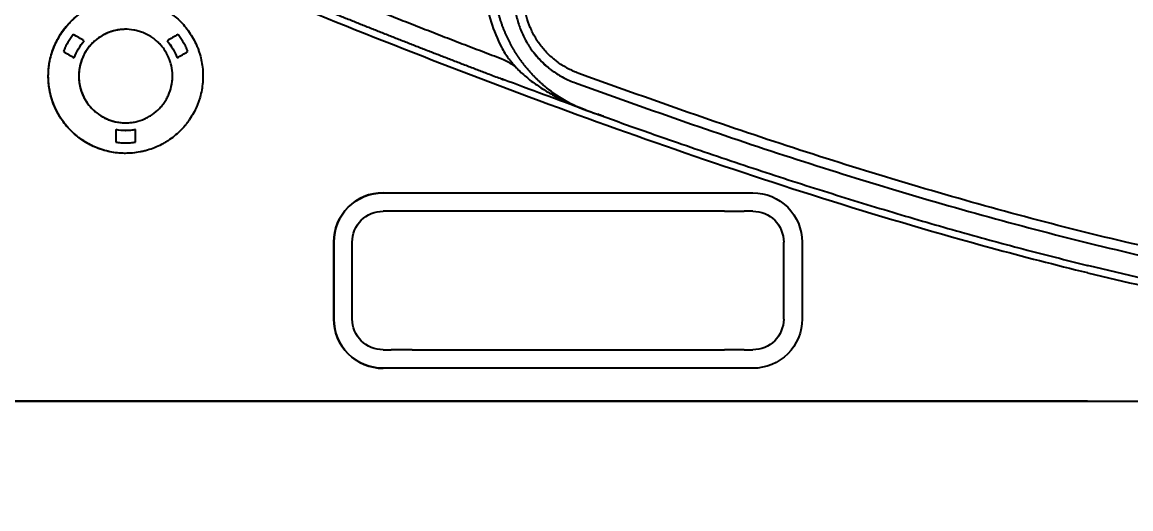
# Model space of a CAD drawing. Extents: x 796 to 6898, y -63 to 2465.
# Drawn here: x 4404.9 to 4584.8, y 647.1 to 726.2 of the extents above; entities that cross this region are included whole.
import ezdxf

# ---------------------------------------------------------------- set-up
doc = ezdxf.new("R2010")
doc.units = 0
doc.header["$LTSCALE"] = 20
doc.header["$MEASUREMENT"] = 0
doc.linetypes.add('CENTER', pattern=[2, 1.25, -0.25, 0.25, -0.25])
doc.layers.get('0').update_dxf_attribs({"linetype": 'CONTINUOUS'})
doc.layers.get('DEFPOINTS').update_dxf_attribs({"linetype": 'CONTINUOUS'})
doc.layers.add('1', color=7, linetype='CONTINUOUS')
doc.styles.get("Standard").update_dxf_attribs({"font": 'NanumGothic.ttf'})
doc.dimstyles.get("Standard").update_dxf_attribs({"dimtxt": 2.7, "dimasz": 2.5, "dimexe": 1.5, "dimexo": 1.5, "dimgap": 1.5, "dimtad": 1, "dimdec": 0, "dimlfac": 10, "dimzin": 0, "dimdsep": 46, "dimtxsty": 'Standard', "dimcen": 0, "dimclrt": 2, "dimadec": 0, "dimazin": 0, "dimtfac": 1, "dimtdec": 0, "dimtmove": 0, "dimatfit": 3, "dimfxl": 0, "dimtolj": 1, "dimtzin": 0, "dimarcsym": 0})

# ---------------------------------------------------------------- blocks, each defined once
blk = doc.blocks.new('*D21')
at = {"color": 3, "lineweight": -2}
for p, q in [((4282.99, 663.1), (4282.99, 170.44)), ((4567.99, 217.31), (4567.99, 170.44)), ((4312.99, 175.44), (4537.99, 175.44))]:
    blk.add_line(p, q, dxfattribs=at)
at = {"color": 3}
for points in [[(4312.99, 180.44), (4312.99, 170.44), (4282.99, 175.44)], [(4537.99, 180.44), (4537.99, 170.44), (4567.99, 175.44)]]:
    blk.add_solid(points, dxfattribs=at)
at = {"layer": 'DEFPOINTS', "color": 0}
for p in [(4282.99, 664.6), (4567.99, 218.81), (4567.99, 175.44)]:
    blk.add_point(p, dxfattribs=at)
at = {"color": 2, "insert": (4425.49, 201.78), "char_height": 30, "attachment_point": 5}
blk.add_mtext('\\A1;285', dxfattribs=at)
blk = doc.blocks.new('*D18')
at = {"color": 3, "lineweight": -2}
for p, q in [((5007.27, 671.13), (5007.27, 20.68)), ((4262.99, 283.1), (4262.99, 20.68)), ((4292.99, 25.68), (4977.27, 25.68))]:
    blk.add_line(p, q, dxfattribs=at)
at = {"color": 3}
for points in [[(4292.99, 30.68), (4292.99, 20.68), (4262.99, 25.68)], [(4977.27, 30.68), (4977.27, 20.68), (5007.27, 25.68)]]:
    blk.add_solid(points, dxfattribs=at)
at = {"layer": 'DEFPOINTS', "color": 0}
for p in [(5007.27, 672.63), (4262.99, 284.6), (5007.27, 25.68)]:
    blk.add_point(p, dxfattribs=at)
at = {"color": 2, "insert": (4635.13, 51.84), "char_height": 30, "attachment_point": 5}
blk.add_mtext('\\A1;745', dxfattribs=at)
blk = doc.blocks.new('*D27')
at = {"color": 3, "lineweight": -2}
for p, q in [((4440.59, 1273.12), (4050.63, 1273.12)), ((4055.63, 314.6), (4055.63, 1243.12)), ((4261.49, 284.6), (4050.63, 284.6))]:
    blk.add_line(p, q, dxfattribs=at)
at = {"color": 3}
for points in [[(4050.63, 1243.12), (4060.63, 1243.12), (4055.63, 1273.12)], [(4050.63, 314.6), (4060.63, 314.6), (4055.63, 284.6)]]:
    blk.add_solid(points, dxfattribs=at)
at = {"layer": 'DEFPOINTS', "color": 0}
for p in [(4055.63, 1273.12), (4442.09, 1273.12), (4262.99, 284.6)]:
    blk.add_point(p, dxfattribs=at)
at = {"color": 2, "insert": (4029.3, 778.86), "char_height": 30, "attachment_point": 5, "rotation": 90}
blk.add_mtext('\\A1;990', dxfattribs=at)

msp = doc.modelspace()

# ---------------------------------------------------------------- linework, layer by layer
at = {"color": 1, "linetype": 'CENTER', "ltscale": 5}
msp.add_arc((4527.36, 793.29), 484.39, 350.1271, 97.2465, dxfattribs=at)
at = {"layer": '1', "color": 0, "linetype": 'Continuous'}
for p, q in [((4428.44, 723.14), (4428.44, 723.14)), ((4411.61, 721.38), (4411.61, 721.38)), ((4421.7, 708.55), (4421.71, 708.55)), ((4420.11, 706.67), (4420.1, 706.67)), ((4468.17, 695.44), (4464.77, 695.44)), ((4518.88, 695.44), (4522.06, 695.44)), ((4455.47, 690.44), (4455.47, 690.44)), ((4458.47, 690.44), (4458.47, 690.44)), ((4577.79, 686.64), (4577.83, 686.64)), ((4455.47, 677.94), (4455.47, 677.94)), ((4458.47, 677.94), (4458.47, 677.94)), ((4468.17, 672.94), (4464.77, 672.94)), ((4522.06, 672.94), (4518.87, 672.94))]:
    msp.add_line(p, q, dxfattribs=at)
for points, degree, knots in [([(4482.75, 720.15), (4466.95, 726.14), (4444.91, 734.96), (4416.51, 746.87), (4386.19, 760.53), (4358.59, 773.33), (4346.55, 779.39), (4339.5, 783.06), (4336.43, 784.69), (4331.75, 787.23), (4320.81, 793.39), (4307.53, 801.8), (4301.2, 806.63), (4298.29, 808.9), (4297.5, 809.55), (4297.53, 809.54)], 5, [0, 0, 0, 0, 0, 0, 0.250341, 0.358856, 0.460934, 0.478679, 0.481634, 0.492462, 0.516068, 0.531789, 0.594361, 0.780792, 1, 1, 1, 1, 1, 1]), ([(4994.21, 706.73), (4984.96, 708.26), (4963.86, 711.78), (4932.04, 717.18), (4899.84, 722.73), (4870.93, 727.79), (4846.74, 732.08), (4826.82, 735.65), (4810.72, 738.56), (4796.5, 741.15), (4783.7, 743.5), (4769.7, 746.08), (4752.82, 749.22), (4731.83, 753.16), (4707.72, 757.74), (4680.57, 762.97), (4650.69, 768.82), (4618.21, 775.29), (4589.28, 781.15), (4571.15, 784.9), (4564.67, 786.26)], 3, [0, 0, 0, 0, 0.064365, 0.146882, 0.22161, 0.288747, 0.34847, 0.3903, 0.427722, 0.4608, 0.489587, 0.517048, 0.55855, 0.607498, 0.663737, 0.727085, 0.797335, 0.872828, 0.954516, 1, 1, 1, 1]), ([(4411.1, 744.98), (4427.4, 737.89), (4443.93, 730.94), (4477.22, 717.68), (4493.97, 711.37), (4527.78, 699.64), (4544.88, 694.22), (4567.35, 688.09), (4572.56, 686.74), (4577.79, 685.47)], 3, [0, 0, 0, 0, 0.302886, 0.302886, 0.605773, 0.605773, 0.908659, 0.908659, 1, 1, 1, 1]), ([(4411.69, 746.03), (4425.89, 739.82), (4440.15, 733.77), (4454.27, 727.97), (4468.46, 722.33), (4482.9, 716.88), (4482.92, 716.87), (4482.94, 716.86), (4482.96, 716.85), (4482.98, 716.85), (4483.01, 716.84)], 5, [0, 0, 0, 0, 0, 0, 0.999999, 0.999999, 0.999999, 0.999999, 0.999999, 1, 1, 1, 1, 1, 1]), ([(4481.57, 730.66), (4481.58, 730.59), (4481.59, 730.43), (4481.63, 730.2), (4481.66, 729.97), (4481.7, 729.74), (4481.74, 729.51), (4481.78, 729.28), (4481.82, 729.05), (4481.87, 728.82), (4481.91, 728.6), (4481.97, 728.37), (4482.02, 728.14), (4482.07, 727.91), (4482.13, 727.68), (4482.19, 727.45), (4482.26, 727.23), (4482.32, 727), (4482.39, 726.77), (4482.46, 726.54), (4482.53, 726.32), (4482.61, 726.09), (4482.68, 725.87), (4482.76, 725.64), (4482.84, 725.42), (4482.93, 725.2), (4483.02, 724.97), (4483.11, 724.75), (4483.2, 724.53), (4483.29, 724.31), (4483.39, 724.09), (4483.49, 723.87), (4483.59, 723.65), (4483.69, 723.43), (4483.8, 723.22), (4483.91, 723), (4483.98, 722.86), (4484.02, 722.78)], 3, [0, 0, 0, 0, 0.027925, 0.055887, 0.083888, 0.111926, 0.140003, 0.168117, 0.196269, 0.224459, 0.252687, 0.280954, 0.309258, 0.3376, 0.36598, 0.394398, 0.422855, 0.451349, 0.479881, 0.508452, 0.537061, 0.565708, 0.594393, 0.623116, 0.651878, 0.680677, 0.709515, 0.738391, 0.767306, 0.796258, 0.825249, 0.854279, 0.883346, 0.912452, 0.941596, 0.970779, 1, 1, 1, 1]), ([(4421.7, 704.85), (4421.57, 704.85), (4421.44, 704.85), (4421.11, 704.86), (4420.9, 704.88), (4419.88, 704.96), (4419.08, 705.1), (4418.09, 705.38), (4417.89, 705.44), (4417.5, 705.57), (4417.31, 705.64), (4416.73, 705.87), (4416.36, 706.04), (4415.27, 706.6), (4414.58, 707.04), (4413.77, 707.67), (4413.61, 707.81), (4413.3, 708.08), (4413.15, 708.21), (4412.71, 708.64), (4412.15, 709.23), (4411.65, 709.88), (4411.3, 710.38), (4411.18, 710.55), (4410.97, 710.9), (4410.86, 711.08), (4410.36, 711.98), (4410.03, 712.73), (4409.65, 713.89), (4409.54, 714.29), (4409.41, 714.9), (4409.37, 715.1), (4409.3, 715.51), (4409.27, 715.71), (4409.15, 716.73), (4409.13, 717.55), (4409.21, 718.57), (4409.23, 718.78), (4409.28, 719.19), (4409.31, 719.39), (4409.42, 720), (4409.51, 720.4), (4409.85, 721.59), (4410.14, 722.35), (4410.61, 723.27), (4410.71, 723.46), (4410.92, 723.81), (4411.02, 723.99), (4411.35, 724.51), (4411.83, 725.18), (4412.37, 725.8), (4412.94, 726.39), (4413.24, 726.68), (4414.18, 727.48), (4414.85, 727.95), (4415.75, 728.45), (4415.93, 728.54), (4416.3, 728.73), (4416.48, 728.82), (4417.05, 729.06), (4417.44, 729.21), (4418.61, 729.59), (4419.4, 729.77), (4420.43, 729.89), (4420.63, 729.91), (4421.05, 729.94), (4421.25, 729.94), (4421.54, 729.95), (4421.61, 729.95), (4421.69, 729.95)], 3, [0, 0, 0, 0, 0.009594, 0.009594, 0.02522, 0.02522, 0.087721, 0.087721, 0.103347, 0.103347, 0.118972, 0.118972, 0.150223, 0.150223, 0.212725, 0.212725, 0.228351, 0.228351, 0.243976, 0.243976, 0.275227, 0.306478, 0.306478, 0.322104, 0.322104, 0.337729, 0.337729, 0.400231, 0.400231, 0.431482, 0.431482, 0.447108, 0.447108, 0.462733, 0.462733, 0.525235, 0.525235, 0.540861, 0.540861, 0.556486, 0.556486, 0.587737, 0.587737, 0.650239, 0.650239, 0.665865, 0.665865, 0.68149, 0.68149, 0.712741, 0.743992, 0.743992, 0.775243, 0.775243, 0.837745, 0.837745, 0.85337, 0.85337, 0.868996, 0.868996, 0.900247, 0.900247, 0.962749, 0.962749, 0.978374, 0.978374, 0.994, 0.994, 1, 1, 1, 1]), ([(4420.36, 704.92), (4421.18, 704.83), (4422, 704.83), (4423.22, 704.94), (4423.63, 704.99), (4424.24, 705.11), (4424.44, 705.15), (4424.84, 705.25), (4425.04, 705.3), (4426.03, 705.59), (4426.79, 705.9), (4427.7, 706.37), (4427.88, 706.47), (4428.23, 706.68), (4428.41, 706.79), (4428.93, 707.13), (4429.26, 707.38), (4430.22, 708.15), (4430.8, 708.72), (4431.47, 709.52), (4431.6, 709.68), (4431.85, 710.01), (4431.97, 710.18), (4432.31, 710.69), (4432.74, 711.39), (4433.1, 712.12), (4433.34, 712.69), (4433.41, 712.88), (4433.55, 713.27), (4433.62, 713.47), (4433.93, 714.45), (4434.09, 715.26), (4434.22, 716.48), (4434.25, 716.89), (4434.25, 717.51), (4434.25, 717.72), (4434.23, 718.13), (4434.22, 718.34), (4434.13, 719.36), (4433.97, 720.16), (4433.68, 721.15), (4433.62, 721.34), (4433.48, 721.73), (4433.41, 721.93), (4433.18, 722.5), (4433, 722.87), (4432.43, 723.96), (4431.99, 724.64), (4430.94, 725.93), (4430.37, 726.52), (4429.43, 727.3), (4429.1, 727.55), (4428.59, 727.89), (4428.42, 728.01), (4428.06, 728.22), (4427.88, 728.33), (4426.98, 728.82), (4426.23, 729.14), (4425.25, 729.44), (4425.05, 729.5), (4424.66, 729.6), (4424.45, 729.65), (4423.85, 729.77), (4423.44, 729.84), (4422.22, 729.97), (4421.4, 729.97), (4420.38, 729.88), (4420.17, 729.86), (4419.76, 729.8), (4419.56, 729.77), (4418.95, 729.65), (4418.16, 729.46), (4417.38, 729.19), (4416.81, 728.96), (4416.62, 728.88), (4416.25, 728.71), (4416.06, 728.61), (4415.15, 728.14), (4414.46, 727.69), (4413.51, 726.91), (4413.2, 726.64), (4412.76, 726.21), (4412.61, 726.06), (4412.33, 725.75), (4412.2, 725.6), (4411.54, 724.81), (4411.08, 724.13), (4410.59, 723.23), (4410.49, 723.05), (4410.31, 722.67), (4410.23, 722.48), (4409.99, 721.91), (4409.84, 721.53), (4409.48, 720.35), (4409.31, 719.55), (4409.2, 718.52), (4409.19, 718.31), (4409.16, 717.9), (4409.16, 717.7), (4409.15, 717.08), (4409.17, 716.67), (4409.24, 715.86), (4409.3, 715.45), (4409.45, 714.65), (4409.55, 714.24), (4409.9, 713.06), (4410.21, 712.3), (4410.68, 711.4), (4410.78, 711.22), (4410.99, 710.86), (4411.1, 710.69), (4411.44, 710.17), (4411.68, 709.84), (4412.45, 708.88), (4413.02, 708.3), (4413.81, 707.64), (4413.97, 707.51), (4414.3, 707.26), (4414.47, 707.14), (4414.98, 706.8), (4415.67, 706.37), (4416.41, 706.02), (4416.97, 705.78), (4417.16, 705.7), (4417.55, 705.56), (4417.75, 705.49), (4418.73, 705.18), (4419.54, 705.01), (4420.36, 704.92)], 3, [0, 0, 0, 0, 0.03125, 0.03125, 0.046875, 0.046875, 0.054688, 0.054688, 0.0625, 0.0625, 0.09375, 0.09375, 0.101562, 0.101562, 0.109375, 0.109375, 0.125, 0.125, 0.15625, 0.15625, 0.164062, 0.164062, 0.171875, 0.171875, 0.1875, 0.203125, 0.203125, 0.210937, 0.210937, 0.21875, 0.21875, 0.25, 0.25, 0.265625, 0.265625, 0.273437, 0.273437, 0.28125, 0.28125, 0.3125, 0.3125, 0.320312, 0.320312, 0.328125, 0.328125, 0.34375, 0.34375, 0.375, 0.375, 0.40625, 0.40625, 0.421875, 0.421875, 0.429687, 0.429687, 0.4375, 0.4375, 0.46875, 0.46875, 0.476562, 0.476562, 0.484375, 0.484375, 0.5, 0.5, 0.53125, 0.53125, 0.539062, 0.539062, 0.546875, 0.546875, 0.5625, 0.578125, 0.578125, 0.585937, 0.585937, 0.59375, 0.59375, 0.625, 0.625, 0.640625, 0.640625, 0.648437, 0.648437, 0.65625, 0.65625, 0.6875, 0.6875, 0.695312, 0.695312, 0.703125, 0.703125, 0.71875, 0.71875, 0.75, 0.75, 0.757812, 0.757812, 0.765625, 0.765625, 0.78125, 0.78125, 0.796875, 0.796875, 0.8125, 0.8125, 0.84375, 0.84375, 0.851562, 0.851562, 0.859375, 0.859375, 0.875, 0.875, 0.90625, 0.90625, 0.914062, 0.914062, 0.921875, 0.921875, 0.9375, 0.953125, 0.953125, 0.960938, 0.960938, 0.96875, 0.96875, 1, 1, 1, 1]), ([(4484.87, 728.59), (4484.91, 728.25), (4484.97, 727.9), (4485.1, 727.22), (4485.17, 726.88), (4485.44, 725.88), (4485.66, 725.24), (4486.19, 723.97), (4486.5, 723.36), (4486.94, 722.61), (4487.03, 722.46), (4487.22, 722.17), (4487.32, 722.03), (4487.61, 721.6), (4487.82, 721.33), (4488.46, 720.52), (4488.92, 720.02), (4489.67, 719.3), (4489.93, 719.07), (4490.33, 718.74), (4490.47, 718.63), (4490.74, 718.42), (4490.88, 718.32), (4491.58, 717.82), (4492.17, 717.46), (4493.38, 716.82), (4494.01, 716.54), (4494.67, 716.3)], 3, [0, 0, 0, 0, 0.0625, 0.0625, 0.125, 0.125, 0.25, 0.25, 0.375, 0.375, 0.40625, 0.40625, 0.4375, 0.4375, 0.5, 0.5, 0.625, 0.625, 0.6875, 0.6875, 0.71875, 0.71875, 0.75, 0.75, 0.875, 0.875, 1, 1, 1, 1]), ([(4495.21, 717.84), (4494.62, 718.06), (4494.05, 718.31), (4492.96, 718.89), (4492.43, 719.21), (4491.8, 719.66), (4491.68, 719.76), (4491.43, 719.95), (4491.31, 720.05), (4490.95, 720.34), (4490.71, 720.55), (4490.04, 721.19), (4489.62, 721.65), (4489.04, 722.37), (4488.86, 722.62), (4488.59, 723), (4488.51, 723.13), (4488.34, 723.39), (4488.26, 723.53), (4487.86, 724.2), (4487.58, 724.75), (4487.1, 725.89), (4486.9, 726.47), (4486.66, 727.37), (4486.59, 727.67), (4486.47, 728.29), (4486.42, 728.59), (4486.38, 728.9)], 3, [0, 0, 0, 0, 0.125, 0.125, 0.25, 0.25, 0.28125, 0.28125, 0.3125, 0.3125, 0.375, 0.375, 0.5, 0.5, 0.5625, 0.5625, 0.59375, 0.59375, 0.625, 0.625, 0.75, 0.75, 0.875, 0.875, 0.9375, 0.9375, 1, 1, 1, 1]), ([(4418.65, 724.36), (4419.11, 724.56), (4419.59, 724.72), (4420.31, 724.88), (4420.56, 724.92), (4421.05, 724.98), (4421.3, 724.99), (4422.05, 725.01), (4422.54, 724.97), (4423.15, 724.86), (4423.28, 724.84), (4423.52, 724.78), (4423.64, 724.75), (4424, 724.65), (4424.24, 724.57), (4424.93, 724.3), (4425.37, 724.08), (4425.9, 723.74), (4426, 723.67), (4426.21, 723.53), (4426.31, 723.45), (4426.6, 723.22), (4426.97, 722.9), (4427.31, 722.54), (4427.55, 722.25), (4427.63, 722.16), (4427.79, 721.96), (4427.86, 721.86), (4428.22, 721.35), (4428.46, 720.91), (4428.76, 720.23), (4428.85, 720), (4428.97, 719.65), (4429, 719.53), (4429.07, 719.28), (4429.1, 719.16), (4429.23, 718.56), (4429.29, 718.06), (4429.3, 717.44), (4429.3, 717.32), (4429.3, 717.07), (4429.29, 716.94), (4429.26, 716.57), (4429.23, 716.32), (4429.1, 715.59), (4428.97, 715.11), (4428.74, 714.53), (4428.69, 714.41), (4428.59, 714.18), (4428.54, 714.07), (4428.37, 713.74), (4428.12, 713.31), (4427.83, 712.9), (4427.53, 712.51), (4427.36, 712.32), (4426.84, 711.78), (4426.46, 711.46), (4425.85, 711.03), (4425.64, 710.9), (4425.2, 710.65), (4424.98, 710.54), (4424.3, 710.24), (4423.83, 710.09), (4423.22, 709.95), (4423.09, 709.93), (4422.85, 709.89), (4422.72, 709.87), (4422.35, 709.83), (4421.86, 709.79), (4421.36, 709.81), (4420.99, 709.83), (4420.87, 709.85), (4420.62, 709.88), (4420.5, 709.9), (4419.88, 710.01), (4419.4, 710.14), (4418.71, 710.41), (4418.49, 710.51), (4418.15, 710.68), (4418.04, 710.74), (4417.83, 710.86), (4417.72, 710.93), (4417.2, 711.26), (4416.81, 711.57), (4416.36, 712), (4416.27, 712.09), (4416.1, 712.27), (4416.02, 712.36), (4415.77, 712.64), (4415.62, 712.84), (4415.2, 713.45), (4414.95, 713.88), (4414.7, 714.45), (4414.65, 714.57), (4414.56, 714.8), (4414.52, 714.92), (4414.41, 715.27), (4414.27, 715.75), (4414.19, 716.24), (4414.15, 716.61), (4414.13, 716.73), (4414.12, 716.98), (4414.11, 717.11), (4414.1, 717.73), (4414.13, 718.23), (4414.26, 718.96), (4414.32, 719.2), (4414.45, 719.69), (4414.53, 719.92), (4414.8, 720.62), (4415.03, 721.06), (4415.43, 721.69), (4415.57, 721.9), (4415.88, 722.29), (4416.21, 722.67), (4416.57, 723.01), (4416.94, 723.33), (4417.14, 723.48), (4417.76, 723.92), (4418.19, 724.16), (4418.65, 724.36)], 3, [0, 0, 0, 0, 0.03125, 0.03125, 0.046875, 0.046875, 0.0625, 0.0625, 0.09375, 0.09375, 0.101563, 0.101563, 0.109375, 0.109375, 0.125, 0.125, 0.15625, 0.15625, 0.164063, 0.164063, 0.171875, 0.171875, 0.1875, 0.203125, 0.203125, 0.210938, 0.210938, 0.21875, 0.21875, 0.25, 0.25, 0.265625, 0.265625, 0.273438, 0.273438, 0.28125, 0.28125, 0.3125, 0.3125, 0.320313, 0.320313, 0.328125, 0.328125, 0.34375, 0.34375, 0.375, 0.375, 0.382813, 0.382813, 0.390625, 0.390625, 0.40625, 0.421875, 0.421875, 0.4375, 0.4375, 0.46875, 0.46875, 0.484375, 0.484375, 0.5, 0.5, 0.53125, 0.53125, 0.539063, 0.539063, 0.546875, 0.546875, 0.5625, 0.578125, 0.578125, 0.585938, 0.585938, 0.59375, 0.59375, 0.625, 0.625, 0.640625, 0.640625, 0.648438, 0.648438, 0.65625, 0.65625, 0.6875, 0.6875, 0.695313, 0.695313, 0.703125, 0.703125, 0.71875, 0.71875, 0.75, 0.75, 0.757813, 0.757813, 0.765625, 0.765625, 0.78125, 0.796875, 0.796875, 0.804688, 0.804688, 0.8125, 0.8125, 0.84375, 0.84375, 0.859375, 0.859375, 0.875, 0.875, 0.90625, 0.90625, 0.921875, 0.921875, 0.9375, 0.953125, 0.953125, 0.96875, 0.96875, 1, 1, 1, 1]), ([(4421.7, 725), (4421.5, 725), (4421.3, 724.99), (4420.85, 724.96), (4420.6, 724.92), (4419.87, 724.79), (4419.39, 724.66), (4418.81, 724.43), (4418.7, 724.38), (4418.47, 724.28), (4418.36, 724.22), (4418.02, 724.05), (4417.81, 723.93), (4417.18, 723.53), (4416.79, 723.22), (4416.34, 722.79), (4416.25, 722.7), (4416.08, 722.51), (4416, 722.42), (4415.76, 722.14), (4415.45, 721.74), (4415.19, 721.32), (4415.01, 720.99), (4414.95, 720.88), (4414.84, 720.66), (4414.79, 720.55), (4414.54, 719.97), (4414.39, 719.5), (4414.23, 718.77), (4414.19, 718.53), (4414.14, 718.15), (4414.13, 718.03), (4414.11, 717.78), (4414.11, 717.65), (4414.1, 717.03), (4414.14, 716.54), (4414.27, 715.8), (4414.33, 715.56), (4414.47, 715.08), (4414.55, 714.84), (4414.82, 714.15), (4415.04, 713.71), (4415.59, 712.87), (4415.89, 712.48), (4416.41, 711.95), (4416.59, 711.78), (4416.97, 711.45), (4417.17, 711.3), (4417.78, 710.88), (4418.21, 710.63), (4418.89, 710.34), (4419.12, 710.25), (4419.6, 710.09), (4419.84, 710.03), (4420.57, 709.87), (4421.06, 709.81), (4421.61, 709.8), (4421.66, 709.8), (4421.71, 709.8)], 3, [0, 0, 0, 0, 0.025273, 0.025273, 0.056512, 0.056512, 0.11899, 0.11899, 0.13461, 0.13461, 0.15023, 0.15023, 0.181469, 0.181469, 0.243947, 0.243947, 0.259567, 0.259567, 0.275187, 0.275187, 0.306426, 0.337665, 0.337665, 0.353285, 0.353285, 0.368904, 0.368904, 0.431383, 0.431383, 0.462622, 0.462622, 0.478242, 0.478242, 0.493862, 0.493862, 0.55634, 0.55634, 0.587579, 0.587579, 0.618819, 0.618819, 0.681297, 0.681297, 0.743776, 0.743776, 0.775015, 0.775015, 0.806254, 0.806254, 0.868733, 0.868733, 0.899972, 0.899972, 0.931211, 0.931211, 0.99369, 0.99369, 1, 1, 1, 1]), ([(4413.21, 724.15), (4413.05, 723.94), (4412.89, 723.73), (4412.59, 723.29), (4412.44, 723.06), (4412.18, 722.6), (4412.05, 722.36), (4411.82, 721.88), (4411.71, 721.63), (4411.61, 721.38)], 3, [0, 0, 0, 0, 0.25, 0.25, 0.5, 0.5, 0.75, 0.75, 1, 1, 1, 1]), ([(4413.37, 720.37), (4413.55, 720.87), (4413.77, 721.36), (4414.31, 722.3), (4414.62, 722.73), (4414.97, 723.14)], 3, [0, 0, 0, 0, 0.5, 0.5, 1, 1, 1, 1]), ([(4428.44, 723.14), (4428.79, 722.73), (4429.1, 722.3), (4429.64, 721.36), (4429.86, 720.87), (4430.04, 720.37)], 3, [0, 0, 0, 0, 0.5, 0.5, 1, 1, 1, 1]), ([(4428.44, 723.14), (4428.79, 722.73), (4429.1, 722.29), (4429.63, 721.36), (4429.86, 720.88), (4430.04, 720.37)], 3, [0, 0, 0, 0, 0.5, 0.5, 1, 1, 1, 1]), ([(4431.8, 721.38), (4431.7, 721.63), (4431.59, 721.88), (4431.36, 722.36), (4431.24, 722.59), (4430.97, 723.06), (4430.83, 723.28), (4430.52, 723.73), (4430.36, 723.94), (4430.2, 724.15)], 3, [0, 0, 0, 0, 0.25, 0.25, 0.5, 0.5, 0.75, 0.75, 1, 1, 1, 1]), ([(4412.33, 722.87), (4412.32, 722.85), (4412.31, 722.83), (4412.18, 722.59), (4412.05, 722.36), (4411.82, 721.88), (4411.71, 721.63), (4411.61, 721.38)], 3, [0, 0, 0, 0, 0.023557, 0.023557, 0.511778, 0.511778, 1, 1, 1, 1]), ([(4482.68, 722.1), (4482.85, 721.77), (4483.22, 721.14), (4483.73, 720.38), (4484.12, 719.88), (4484.35, 719.59), (4484.52, 719.38), (4484.69, 719.19), (4484.8, 719.07), (4484.84, 719.02)], 3, [0, 0, 0, 0, 0.290568, 0.581137, 0.726421, 0.799063, 0.871705, 0.944347, 1, 1, 1, 1]), ([(4484.02, 722.78), (4484.04, 722.75), (4484.08, 722.67), (4484.14, 722.56), (4484.2, 722.45), (4484.26, 722.34), (4484.33, 722.22), (4484.39, 722.11), (4484.46, 721.99), (4484.52, 721.88), (4484.59, 721.76), (4484.66, 721.65), (4484.73, 721.53), (4484.8, 721.41), (4484.87, 721.3), (4484.95, 721.18), (4485.02, 721.06), (4485.1, 720.94), (4485.18, 720.82), (4485.26, 720.7), (4485.34, 720.58), (4485.42, 720.46), (4485.51, 720.34), (4485.59, 720.21), (4485.68, 720.09), (4485.77, 719.97), (4485.85, 719.85), (4485.95, 719.72), (4486.04, 719.6), (4486.13, 719.48), (4486.23, 719.35), (4486.32, 719.23), (4486.42, 719.11), (4486.52, 718.98), (4486.62, 718.86), (4486.73, 718.73), (4486.83, 718.61), (4486.94, 718.48), (4487.05, 718.36), (4487.16, 718.23), (4487.27, 718.11), (4487.38, 717.98), (4487.49, 717.86), (4487.61, 717.73), (4487.73, 717.61), (4487.85, 717.48), (4487.97, 717.36), (4488.09, 717.23), (4488.22, 717.11), (4488.34, 716.98), (4488.47, 716.86), (4488.6, 716.73), (4488.73, 716.61), (4488.87, 716.49), (4489, 716.36), (4489.14, 716.24), (4489.28, 716.12), (4489.42, 716), (4489.56, 715.88), (4489.71, 715.75), (4489.85, 715.63), (4490, 715.51), (4490.15, 715.39), (4490.3, 715.28), (4490.46, 715.16), (4490.61, 715.04), (4490.77, 714.92), (4490.93, 714.81), (4491.09, 714.69), (4491.25, 714.57), (4491.42, 714.46), (4491.58, 714.35), (4491.75, 714.23), (4491.92, 714.12), (4492.1, 714.01), (4492.27, 713.9), (4492.45, 713.79), (4492.63, 713.69), (4492.81, 713.58), (4492.99, 713.47), (4493.17, 713.37), (4493.36, 713.27), (4493.55, 713.16), (4493.74, 713.06), (4493.93, 712.96), (4494.12, 712.86), (4494.32, 712.77), (4494.52, 712.67), (4494.72, 712.58), (4494.92, 712.48), (4495.12, 712.39), (4495.33, 712.3), (4495.53, 712.22), (4495.74, 712.13), (4495.95, 712.04), (4496.16, 711.96), (4496.38, 711.88), (4496.52, 711.83), (4496.6, 711.8)], 3, [0, 0, 0, 0, 0.007335, 0.014735, 0.0222, 0.029729, 0.037323, 0.044983, 0.052707, 0.060496, 0.068349, 0.076268, 0.084251, 0.0923, 0.100413, 0.108591, 0.116834, 0.125141, 0.133514, 0.141951, 0.150454, 0.159021, 0.167653, 0.17635, 0.185111, 0.193938, 0.20283, 0.211786, 0.220807, 0.229893, 0.239044, 0.24826, 0.257541, 0.266886, 0.276297, 0.285772, 0.295312, 0.304917, 0.314587, 0.324322, 0.334122, 0.343987, 0.353916, 0.363911, 0.37397, 0.384094, 0.394283, 0.404537, 0.414856, 0.42524, 0.435689, 0.446202, 0.456781, 0.467424, 0.478132, 0.488906, 0.499744, 0.510647, 0.521614, 0.532647, 0.543745, 0.554908, 0.566135, 0.577427, 0.588785, 0.600207, 0.611694, 0.623246, 0.634863, 0.646545, 0.658292, 0.670104, 0.68198, 0.693922, 0.705928, 0.718, 0.730136, 0.742338, 0.754604, 0.766935, 0.779331, 0.791792, 0.804318, 0.816909, 0.829565, 0.842285, 0.855071, 0.867922, 0.880837, 0.893818, 0.906863, 0.919974, 0.933149, 0.946389, 0.959695, 0.973065, 0.9865, 1, 1, 1, 1]), ([(4484.85, 719.01), (4484.75, 719.09), (4484.08, 719.53), (4483.38, 719.91), (4482.75, 720.15)], 3, [0, 0, 0, 0, 0.156784, 1, 1, 1, 1]), ([(4484.85, 719.02), (4484.86, 719), (4485, 718.85), (4485.38, 718.44), (4486.04, 717.81), (4487.15, 716.86), (4488.62, 715.78), (4490.47, 714.61), (4493.04, 713.22), (4495.05, 712.36), (4496.43, 711.86)], 3, [0, 0, 0, 0, 0.004304, 0.044132, 0.123787, 0.203443, 0.362754, 0.522066, 0.681377, 1, 1, 1, 1]), ([(4633.16, 681.18), (4621.38, 682.88), (4609.61, 684.89), (4586.3, 689.75), (4574.73, 692.58), (4551.72, 698.9), (4540.31, 702.37), (4517.66, 709.78), (4506.42, 713.78), (4495.21, 717.84)], 3, [0, 0, 0, 0, 0.25, 0.25, 0.5, 0.5, 0.75, 0.75, 1, 1, 1, 1]), ([(4494.67, 716.3), (4505.91, 712.25), (4517.17, 708.26), (4539.87, 700.85), (4551.3, 697.38), (4574.36, 691.06), (4585.95, 688.22), (4609.31, 683.35), (4621.07, 681.34), (4632.9, 679.64)], 3, [0, 0, 0, 0, 0.25, 0.25, 0.5, 0.5, 0.75, 0.75, 1, 1, 1, 1]), ([(4496.26, 711.92), (4498.7, 711.04), (4503.68, 709.24), (4512.52, 706.14), (4522.72, 702.67), (4534.13, 698.96), (4545.37, 695.49), (4556.4, 692.27), (4567.17, 689.31), (4574.29, 687.52), (4577.79, 686.64)], 3, [0, 0, 0, 0, 0.09106, 0.186097, 0.328872, 0.469536, 0.607484, 0.742177, 0.873145, 1, 1, 1, 1]), ([(4496.26, 711.92), (4496.3, 711.91), (4496.34, 711.89), (4496.39, 711.87), (4496.43, 711.86)], 3, [0, 0, 0, 0, 0.213862, 1, 1, 1, 1]), ([(4496.47, 711.84), (4496.49, 711.84), (4496.52, 711.83), (4496.55, 711.81), (4496.57, 711.81), (4496.6, 711.8)], 3, [0, 0, 0, 0, 0.287876, 0.643938, 1, 1, 1, 1]), ([(4496.6, 711.8), (4497.02, 711.65), (4497.46, 711.49), (4498.13, 711.25), (4498.35, 711.17), (4498.67, 711.06), (4498.78, 711.02), (4499, 710.94), (4499.1, 710.9), (4499.21, 710.87)], 3, [0, 0, 0, 0, 0.5, 0.5, 0.75, 0.75, 0.875, 0.875, 1, 1, 1, 1]), ([(4423.3, 708.7), (4423.04, 708.65), (4422.78, 708.61), (4422.24, 708.56), (4421.97, 708.55), (4421.16, 708.55), (4420.63, 708.6), (4420.1, 708.7)], 3, [0, 0, 0, 0, 0.25, 0.25, 0.5, 0.5, 1, 1, 1, 1]), ([(4420.1, 708.7), (4420.1, 708.35), (4420.1, 708.01), (4420.1, 707.33), (4420.1, 707), (4420.1, 706.67)], 3, [0, 0, 0, 0, 0.510597, 0.510597, 1, 1, 1, 1]), ([(4420.11, 708.7), (4420.11, 708.63), (4420.11, 708.56), (4420.11, 707.89), (4420.11, 707.28), (4420.11, 706.67)], 3, [0, 0, 0, 0, 0.100256, 0.100256, 1, 1, 1, 1]), ([(4423.3, 706.67), (4423.3, 707), (4423.3, 707.33), (4423.3, 708.01), (4423.3, 708.35), (4423.3, 708.7)], 3, [0, 0, 0, 0, 0.489471, 0.489471, 1, 1, 1, 1]), ([(4420.1, 706.67), (4420.37, 706.63), (4420.63, 706.6), (4421.17, 706.56), (4421.44, 706.55), (4421.97, 706.55), (4422.24, 706.56), (4422.77, 706.6), (4423.04, 706.63), (4423.3, 706.67)], 3, [0, 0, 0, 0, 0.25, 0.25, 0.5, 0.5, 0.75, 0.75, 1, 1, 1, 1]), ([(4420.11, 706.67), (4420.37, 706.63), (4420.64, 706.6), (4421.17, 706.56), (4421.44, 706.55), (4421.71, 706.55)], 3, [0, 0, 0, 0, 0.500172, 0.500172, 1, 1, 1, 1]), ([(4463.47, 698.44), (4461.33, 698.44), (4459.3, 697.59), (4456.31, 694.6), (4455.47, 692.58), (4455.47, 690.44)], 3, [0, 0, 0, 0, 0.5, 0.5, 1, 1, 1, 1]), ([(4455.47, 690.44), (4455.47, 692.55), (4456.33, 694.62), (4459.28, 697.57), (4461.35, 698.44), (4463.47, 698.44)], 3, [0, 0, 0, 0, 0.5, 0.5, 1, 1, 1, 1]), ([(4463.47, 698.44), (4467.22, 698.44), (4470.96, 698.44), (4484.66, 698.44), (4494.61, 698.44), (4510.86, 698.44), (4517.17, 698.44), (4523.47, 698.44)], 3, [0, 0, 0, 0, 0.187345, 0.187345, 0.684782, 0.684782, 1, 1, 1, 1]), ([(4523.47, 698.44), (4525.59, 698.44), (4527.65, 697.57), (4530.6, 694.62), (4531.47, 692.55), (4531.47, 690.44)], 3, [0, 0, 0, 0, 0.5, 0.5, 1, 1, 1, 1]), ([(4458.47, 690.44), (4458.47, 691.76), (4459.01, 693.05), (4460.86, 694.9), (4462.15, 695.44), (4463.47, 695.44)], 3, [0, 0, 0, 0, 0.5, 0.5, 1, 1, 1, 1]), ([(4458.47, 690.44), (4458.47, 691.76), (4459.01, 693.05), (4460.85, 694.9), (4462.15, 695.44), (4463.47, 695.44)], 3, [0, 0, 0, 0, 0.5, 0.5, 1, 1, 1, 1]), ([(4518.87, 695.44), (4514.1, 695.44), (4509.32, 695.44), (4494.58, 695.44), (4484.63, 695.44), (4472.5, 695.44), (4470.34, 695.44), (4468.17, 695.44)], 3, [0, 0, 0, 0, 0.282738, 0.282738, 0.871891, 0.871891, 1, 1, 1, 1]), ([(4523.47, 695.44), (4524.79, 695.44), (4526.09, 694.9), (4527.93, 693.05), (4528.47, 691.76), (4528.47, 690.44)], 3, [0, 0, 0, 0, 0.5, 0.5, 1, 1, 1, 1]), ([(4458.47, 677.94), (4458.47, 678.98), (4458.47, 680.02), (4458.47, 682.11), (4458.47, 683.15), (4458.47, 686.27), (4458.47, 688.36), (4458.47, 690.44)], 3, [0, 0, 0, 0, 0.25, 0.25, 0.5, 0.5, 1, 1, 1, 1]), ([(4614.51, 678.95), (4611.43, 679.48), (4608.35, 680.04), (4602.21, 681.22), (4599.14, 681.83), (4589.97, 683.76), (4583.87, 685.15), (4577.79, 686.64)], 3, [0, 0, 0, 0, 0.25, 0.25, 0.5, 0.5, 1, 1, 1, 1]), ([(4577.79, 685.46), (4583.84, 683.98), (4589.91, 682.6), (4599.04, 680.68), (4602.09, 680.07), (4608.21, 678.91), (4611.27, 678.35), (4614.34, 677.82)], 3, [0, 0, 0, 0, 0.5, 0.5, 0.75, 0.75, 1, 1, 1, 1]), ([(4455.47, 677.94), (4455.47, 675.8), (4456.31, 673.78), (4459.31, 670.79), (4461.33, 669.94), (4463.47, 669.94)], 3, [0, 0, 0, 0, 0.5, 0.5, 1, 1, 1, 1]), ([(4463.47, 669.94), (4461.35, 669.94), (4459.28, 670.81), (4456.34, 673.76), (4455.47, 675.83), (4455.47, 677.94)], 3, [0, 0, 0, 0, 0.5, 0.5, 1, 1, 1, 1]), ([(4463.47, 672.94), (4462.15, 672.94), (4460.85, 673.48), (4459.01, 675.33), (4458.47, 676.62), (4458.47, 677.94)], 3, [0, 0, 0, 0, 0.5, 0.5, 1, 1, 1, 1]), ([(4463.47, 672.94), (4462.15, 672.94), (4460.86, 673.48), (4459.01, 675.33), (4458.47, 676.62), (4458.47, 677.94)], 3, [0, 0, 0, 0, 0.5, 0.5, 1, 1, 1, 1]), ([(4531.47, 677.94), (4531.47, 675.83), (4530.61, 673.76), (4527.66, 670.81), (4525.58, 669.94), (4523.47, 669.94)], 3, [0, 0, 0, 0, 0.5, 0.5, 1, 1, 1, 1]), ([(4528.47, 677.94), (4528.47, 676.62), (4527.93, 675.33), (4526.09, 673.48), (4524.79, 672.94), (4523.47, 672.94)], 3, [0, 0, 0, 0, 0.5, 0.5, 1, 1, 1, 1]), ([(4468.17, 672.94), (4470.23, 672.94), (4472.3, 672.94), (4484.37, 672.94), (4494.38, 672.94), (4509.22, 672.94), (4514.05, 672.94), (4518.87, 672.94)], 3, [0, 0, 0, 0, 0.12201, 0.12201, 0.714374, 0.714374, 1, 1, 1, 1]), ([(4523.47, 669.94), (4517.1, 669.94), (4510.74, 669.94), (4494.35, 669.94), (4484.34, 669.94), (4470.7, 669.94), (4467.08, 669.94), (4463.47, 669.94)], 3, [0, 0, 0, 0, 0.31831, 0.31831, 0.819183, 0.819183, 1, 1, 1, 1]), ([(4303, 664.6), (4303.1, 664.6), (4303.2, 664.6), (4305.04, 664.6), (4306.94, 664.6), (4311.13, 664.6), (4313.42, 664.6), (4318.45, 664.6), (4321.18, 664.6), (4327.12, 664.6), (4330.33, 664.6), (4337.21, 664.6), (4340.88, 664.6), (4348.57, 664.6), (4352.58, 664.6), (4364.97, 664.6), (4373.66, 664.6), (4386.86, 664.6), (4391.29, 664.6), (4400.2, 664.6), (4404.67, 664.6), (4418.1, 664.6), (4427.09, 664.6), (4445.07, 664.6), (4454.06, 664.6), (4472.05, 664.6), (4481.04, 664.6), (4499.03, 664.6), (4508.03, 664.6), (4525.97, 664.6), (4544.23, 664.6), (4570.21, 664.6), (4603.14, 664.6), (4624.89, 664.6), (4659.17, 664.6), (4681.18, 664.6), (4714.2, 664.6), (4725.2, 664.6), (4747.18, 664.6), (4758.16, 664.6), (4780.07, 664.6), (4791, 664.6), (4812.76, 664.6), (4823.59, 664.6), (4845.03, 664.6), (4855.64, 664.6), (4876.4, 664.6), (4886.55, 664.6), (4906.03, 664.6), (4915.35, 664.6), (4932.93, 664.6), (4941.23, 664.6), (4956.52, 664.6), (4963.51, 664.6), (4975.82, 664.6), (4981.14, 664.6), (4989.72, 664.6), (4992.99, 664.6), (4995.27, 664.6), (4995.37, 664.6), (4995.48, 664.6)], 3, [0, 0, 0, 0, 0.001051, 0.001051, 0.019011, 0.019011, 0.036972, 0.036972, 0.054932, 0.054932, 0.072893, 0.072893, 0.090853, 0.090853, 0.108814, 0.108814, 0.144735, 0.144735, 0.162695, 0.162695, 0.180656, 0.180656, 0.216577, 0.216577, 0.252498, 0.252498, 0.288418, 0.288418, 0.324339, 0.324339, 0.36026, 0.396181, 0.432102, 0.476413, 0.476413, 0.556645, 0.556645, 0.596761, 0.596761, 0.636877, 0.636877, 0.676993, 0.676993, 0.717109, 0.717109, 0.757225, 0.757225, 0.797341, 0.797341, 0.837457, 0.837457, 0.877573, 0.877573, 0.917689, 0.917689, 0.957805, 0.957805, 0.997921, 0.997921, 1, 1, 1, 1]), ([(4577.79, 664.6), (4565.86, 664.6), (4540.61, 664.6), (4505.39, 664.6), (4472.14, 664.6), (4442.24, 664.6), (4412.35, 664.6), (4382.66, 664.6), (4358.48, 664.6), (4340.99, 664.6), (4332.31, 664.6), (4327.22, 664.6), (4325.7, 664.6), (4324.94, 664.6)], 3, [0, 0, 0, 0, 0.136769, 0.289412, 0.403648, 0.517866, 0.632081, 0.746234, 0.860221, 0.918075, 0.974335, 0.987093, 1, 1, 1, 1])]:
    msp.add_open_spline(points, degree=degree, knots=knots, dxfattribs=at)
for points, degree in [([(5002.28, 705.63), (4768.27, 746.23), (4565.94, 787.92)], 2), ([(4480.06, 730.49), (4480.43, 727.54), (4481.3, 724.73), (4482.68, 722.1)], 3), ([(4414.97, 723.14), (4414.38, 723.48), (4413.8, 723.82), (4413.21, 724.15)], 3), ([(4430.2, 724.15), (4429.61, 723.82), (4429.03, 723.48), (4428.44, 723.14)], 3), ([(4430.2, 724.15), (4429.61, 723.82), (4429.03, 723.48), (4428.44, 723.14)], 3), ([(4411.61, 721.38), (4412.2, 721.04), (4412.78, 720.71), (4413.37, 720.37)], 3), ([(4411.61, 721.38), (4412.2, 721.04), (4412.78, 720.71), (4413.37, 720.37)], 3), ([(4430.04, 720.37), (4430.63, 720.71), (4431.21, 721.04), (4431.8, 721.38)], 3), ([(4489.08, 719.88), (4488.68, 720.28), (4488.31, 720.7), (4487.97, 721.14)], 3), ([(4490.3, 718.77), (4489.87, 719.12), (4489.46, 719.49), (4489.08, 719.88)], 3), ([(4496.26, 711.92), (4491.82, 713.54), (4487.38, 715.18), (4482.95, 716.86)], 3), ([(4496.43, 711.86), (4496.48, 711.84)], 1), ([(4499.21, 710.87), (4498.9, 710.98), (4498.6, 711.09), (4498.31, 711.21)], 3), ([(4464.77, 695.44), (4464.34, 695.44), (4463.9, 695.44), (4463.47, 695.44)], 3), ([(4523.47, 695.44), (4523.01, 695.44), (4522.54, 695.44), (4522.07, 695.44)], 3), ([(4455.47, 690.44), (4455.47, 686.27), (4455.47, 682.11), (4455.47, 677.94)], 3), ([(4455.47, 677.94), (4455.47, 682.11), (4455.47, 686.27), (4455.47, 690.44)], 3), ([(4458.47, 677.94), (4458.47, 682.11), (4458.47, 686.27), (4458.47, 690.44)], 3), ([(4528.47, 677.94), (4528.47, 682.11), (4528.47, 686.27), (4528.47, 690.44)], 3), ([(4531.47, 690.44), (4531.47, 686.27), (4531.47, 682.11), (4531.47, 677.94)], 3), ([(4463.47, 672.94), (4463.9, 672.94), (4464.34, 672.94), (4464.77, 672.94)], 3), ([(4522.07, 672.94), (4522.54, 672.94), (4523.01, 672.94), (4523.47, 672.94)], 3)]:
    msp.add_open_spline(points, degree=degree, dxfattribs=at)

# ---------------------------------------------------------------- dimensions: what is measured, and where the dimension line sits
dim = msp.add_linear_dim(base=(4055.63, 1273.12), p1=(4262.99, 284.6), p2=(4442.09, 1273.12), angle=90, text='990', dimstyle='Standard', override={"dimtxt": 30, "dimasz": 30, "dimexe": 5, "dimgap": 10, "dimlfac": 1, "dimzin": 12, "dimclrd": 3, "dimclre": 3, "dimazin": 2, "dimarcsym": 1})
dim.commit()
dim.dimension.update_dxf_attribs({"geometry": '*D27', "text_midpoint": (4055.63, 778.86), "dimtype": 160})
dim = msp.add_linear_dim(base=(5007.27, 25.68), p1=(4262.99, 284.6), p2=(5007.27, 672.63), text='745', dimstyle='Standard', override={"dimtxt": 30, "dimasz": 30, "dimexe": 5, "dimgap": 10, "dimlfac": 1, "dimzin": 12, "dimclrd": 3, "dimclre": 3, "dimazin": 2, "dimarcsym": 1})
dim.commit()
dim.dimension.update_dxf_attribs({"geometry": '*D18', "text_midpoint": (4635.13, 25.68), "dimtype": 160})
dim = msp.add_linear_dim(base=(4567.99, 175.44), p1=(4282.99, 664.6), p2=(4567.99, 218.81), dimstyle='Standard', override={"dimtxt": 30, "dimasz": 30, "dimexe": 5, "dimgap": 10, "dimlfac": 1, "dimzin": 12, "dimclrd": 3, "dimclre": 3, "dimazin": 2, "dimarcsym": 1})
dim.commit()
dim.dimension.update_dxf_attribs({"geometry": '*D21', "text_midpoint": (4425.49, 175.44), "dimtype": 160})

doc.saveas('drawing.dxf')
